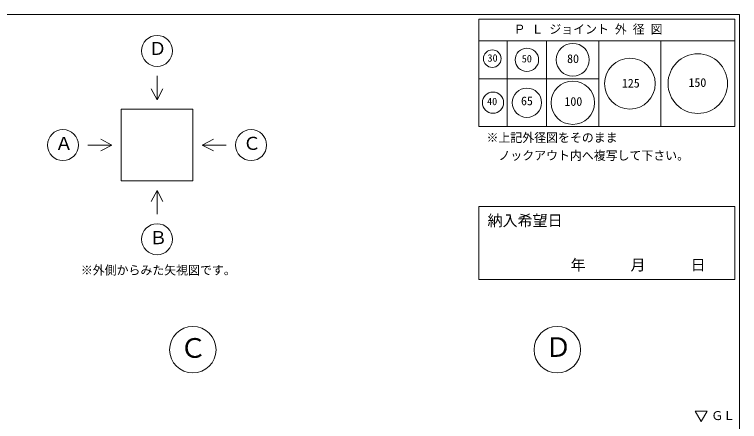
# Model space of a CAD drawing. Units: millimetres, scale not verified. Extents: x -4890 to 4890, y -2331 to 2331.
# Drawn here: x 1846 to 4890, y 624 to 2331 of the extents above; entities that cross this region are included whole.
import ezdxf
from ezdxf.enums import TextEntityAlignment as Align

# ---------------------------------------------------------------- set-up
doc = ezdxf.new("R2010")
doc.units = ezdxf.units.MM
doc.header["$LTSCALE"] = 10
for name, color, linetype, lineweight in [('0-2_waku', 7, 'Continuous', 18), ('0-3_gaikei', 7, 'Continuous', 18), ('0-8_hole', 7, 'Continuous', 18), ('0-E_文字１', 7, 'Continuous', 18)]:
    doc.layers.add(name, color=color, linetype=linetype, lineweight=lineweight)
doc.styles.add('ＭＳ ゴシック', font='')
doc.styles.get('ＭＳ ゴシック').set_extended_font_data('MS Gothic')

msp = doc.modelspace()

# ---------------------------------------------------------------- linework, layer by layer
at = {"layer": '0-2_waku'}
for p, q in [((4889.94, 2331.26), (4889.94, -1943.74)), ((3794.94, 2311.26), (3794.94, 1861.26)), ((3794.94, 2311.26), (4869.94, 2311.26)), ((3794.94, 2311.26), (4869.94, 2311.26)), ((3794.94, 2311.26), (4869.94, 2311.26)), ((3794.94, 2311.26), (3794.94, 1861.26)), ((3794.94, 2311.26), (4869.94, 2311.26)), ((3794.94, 2311.26), (4869.94, 2311.26)), ((3794.94, 2311.26), (4869.94, 2311.26)), ((4869.94, 2311.26), (4869.94, 1861.26)), ((4869.94, 2311.26), (4869.94, 1861.26)), ((3794.94, 2221.26), (4869.94, 2221.26)), ((3914.94, 2221.26), (3914.94, 1861.26)), ((4079.94, 2221.26), (4079.94, 1861.26)), ((4299.94, 2221.26), (4299.94, 1861.26)), ((4559.94, 2221.26), (4559.94, 1861.26)), ((3794.94, 2061.26), (4299.94, 2061.26)), ((3794.94, 1861.26), (4869.94, 1861.26)), ((3794.94, 1861.26), (4869.94, 1861.26))]:
    msp.add_line(p, q, dxfattribs=at)
msp.add_lwpolyline([(-1230.06, 2331.26), (4889.94, 2331.26), (4889.94, -1943.74)], dxfattribs=at)
at = {"layer": '0-3_gaikei'}
for p, q in [((2444.55, 2073.48), (2444.55, 1973.48)), ((2444.55, 1973.48), (2420.43, 2019.86)), ((2444.55, 1973.48), (2468.68, 2019.86)), ((2294.55, 1933.48), (2594.55, 1933.48)), ((2294.55, 1933.48), (2294.55, 1633.48)), ((2594.55, 1933.48), (2594.55, 1633.48)), ((2254.55, 1783.48), (2208.18, 1807.61)), ((2634.55, 1783.48), (2680.93, 1807.61)), ((2154.55, 1783.48), (2254.55, 1783.48)), ((2254.55, 1783.48), (2208.18, 1759.35)), ((2294.55, 1633.48), (2594.55, 1633.48)), ((2444.55, 1593.48), (2420.43, 1547.1)), ((2444.55, 1593.48), (2468.68, 1547.1)), ((2444.55, 1493.48), (2444.55, 1593.48))]:
    msp.add_line(p, q, dxfattribs=at)
msp.add_lwpolyline([(2734.55, 1783.48), (2634.55, 1783.48), (2680.93, 1759.35)], dxfattribs=at)
for centre, radius in [((2444.55, 2178.48), 65), ((2049.55, 1783.48), 65), ((2839.55, 1783.48), 65), ((2444.55, 1388.48), 65), ((2594.94, 925.01), 97.5), ((4124.94, 925.01), 97.5)]:
    msp.add_circle(centre, radius, dxfattribs=at)
at = {"layer": '0-8_hole', "lineweight": 5}
msp.add_lwpolyline([(3794.94, 1525.97), (3794.94, 1219.26), (4869.94, 1219.26), (4869.94, 1525.97)], close=True, dxfattribs=at)
msp.add_lwpolyline([(3794.94, 1525.97), (3794.94, 1219.26), (4869.94, 1219.26), (4869.94, 1525.97)], close=True, dxfattribs=at)
at = {"layer": '0-8_hole'}
for centre, radius in [((4189.94, 2141.26), 69), ((3851.97, 2146.11), 37), ((3997.44, 2141.26), 49), ((4714.94, 2041.26), 125), ((4429.94, 2041.26), 106.5), ((4189.94, 1961.26), 91), ((3997.44, 1961.26), 61.5), ((3854.94, 1961.26), 44.5)]:
    msp.add_circle(centre, radius, dxfattribs=at)
at = {"layer": '0-E_文字１'}
for p, q in [((4728.68, 624.27), (4703.48, 667.21)), ((4703.48, 667.21), (4753.88, 667.21)), ((4728.68, 624.27), (4753.88, 667.21))]:
    msp.add_line(p, q, dxfattribs=at)

# ---------------------------------------------------------------- texts
at = {"layer": '0-8_hole', "style": 'ＭＳ ゴシック'}
for s, height, p in [('30', 31.16, (3832, 2124.05)), ('80', 36.66, (4166.12, 2116.58)), ('50', 31.16, (3975.85, 2120.92)), ('125', 36.66, (4396.22, 2013.84)), ('150', 36.66, (4675.76, 2016.49)), ('40', 31.16, (3830.22, 1941.67)), ('65', 36.66, (3972.66, 1939.54)), ('100', 36.66, (4155, 1937.08)), ('納入希望日', 46.19, (3832.21, 1429.78))]:
    msp.add_text(s, height=height, dxfattribs=at).set_placement(p, align=Align.BOTTOM_LEFT)
at = {"layer": '0-E_文字１', "style": 'ＭＳ ゴシック'}
for s, height, p in [('Ｐ Ｌ ジョイント 外 径 図', 36.66, (3941.87, 2240.08)), ('Ｄ', 54.99, (2409.76, 2144.75)), ('※上記外径図をそのまま', 36.66, (3827.9, 1785.06)), ('Ａ', 54.99, (2016.26, 1746.23)), ('Ｃ', 54.99, (2805.57, 1746.73)), ('\u3000ノックアウト内へ複写して下さい。', 36.66, (3827.9, 1710.06)), ('Ｂ', 54.99, (2412.32, 1351.16)), ('\u3000\u3000\u3000年\u3000\u3000\u3000月\u3000\u3000\u3000日   ', 46.19, (3991.61, 1243.67)), ('※外側からみた矢視図です。', 36.66, (2124.76, 1229.11)), ('Ｃ', 82.48, (2539.99, 866.25)), ('Ｄ', 82.48, (4072.79, 869.97)), ('ＧＬ', 36.66, (4771.48, 618.73))]:
    msp.add_text(s, height=height, dxfattribs=at).set_placement(p, align=Align.BOTTOM_LEFT)

doc.saveas('drawing.dxf')
